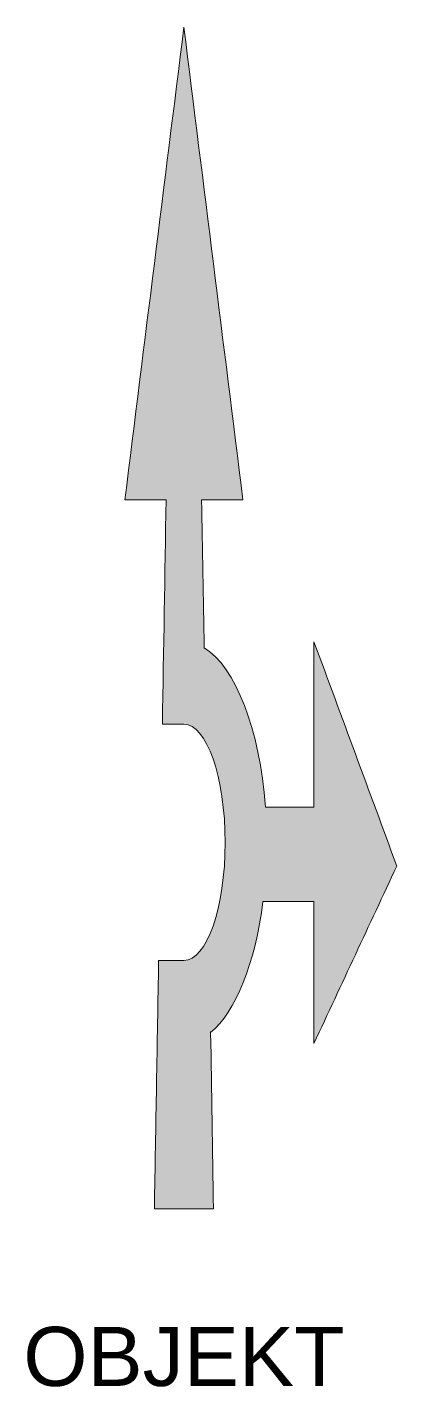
# Model space of a CAD drawing. Header units: metres. Extents: x -0.66 to 0.9, y -0.75 to 5.
import ezdxf
from ezdxf.enums import TextEntityAlignment as Align

# ---------------------------------------------------------------- set-up
doc = ezdxf.new("R2010")
doc.units = ezdxf.units.M
doc.layers.get('Defpoints').update_dxf_attribs({"color": 140, "lineweight": 5})
doc.styles.get("Standard").update_dxf_attribs({"font": 'arial.ttf'})

msp = doc.modelspace()

# ---------------------------------------------------------------- hatches: boundary and pattern name
at = {"lineweight": 0}
h = msp.add_hatch(color=0, dxfattribs=at)
h.dxf.hatch_style = 1
edge = h.paths.add_edge_path()
edge.add_spline(control_points=[(0.9003, 1.4494), (0.7836, 1.7657), (0.6669, 2.0821), (0.5501, 2.3984)], knot_values=[1, 1, 1, 1, 2, 2, 2, 2], weights=[1, 1, 1, 1], degree=3, periodic=0)
edge.add_spline(control_points=[(0.5501, 2.3984), (0.5501, 2.1653), (0.5501, 1.9322), (0.5501, 1.6991)], knot_values=[0, 0, 0, 0, 1, 1, 1, 1], weights=[1, 1, 1, 1], degree=3, periodic=0)
edge.add_line((0.5501, 1.6991), (0.3449, 1.6991))
edge.add_spline(control_points=[(0.3449, 1.6991), (0.3206, 2.0281), (0.219, 2.2915), (0.0857, 2.373)], knot_values=[15, 15, 15, 15, 16, 16, 16, 16], weights=[1, 1, 1, 1], degree=3, periodic=0)
edge.add_spline(control_points=[(0.0857, 2.373), (0.0822, 2.5814), (0.0786, 2.7898), (0.0751, 2.9983)], knot_values=[14, 14, 14, 14, 15, 15, 15, 15], weights=[1, 1, 1, 1], degree=3, periodic=0)
edge.add_spline(control_points=[(0.0751, 2.9983), (0.1333, 2.9983), (0.1915, 2.9983), (0.2497, 2.9983)], knot_values=[13, 13, 13, 13, 14, 14, 14, 14], weights=[1, 1, 1, 1], degree=3, periodic=0)
edge.add_spline(control_points=[(0.2497, 2.9983), (0.1665, 3.6648), (0.0832, 4.3313), (0, 4.9978)], knot_values=[12, 12, 12, 12, 13, 13, 13, 13], weights=[1, 1, 1, 1], degree=3, periodic=0)
edge.add_spline(control_points=[(0, 4.9978), (-0.0832, 4.3313), (-0.1665, 3.6648), (-0.2497, 2.9983)], knot_values=[11, 11, 11, 11, 12, 12, 12, 12], weights=[1, 1, 1, 1], degree=3, periodic=0)
edge.add_spline(control_points=[(-0.2497, 2.9983), (-0.1915, 2.9983), (-0.1333, 2.9983), (-0.0751, 2.9983)], knot_values=[10, 10, 10, 10, 11, 11, 11, 11], weights=[1, 1, 1, 1], degree=3, periodic=0)
edge.add_spline(control_points=[(-0.0751, 2.9983), (-0.0804, 2.6819), (-0.0857, 2.3656), (-0.091, 2.0493)], knot_values=[9, 9, 9, 9, 10, 10, 10, 10], weights=[1, 1, 1, 1], degree=3, periodic=0)
edge.add_spline(control_points=[(-0.091, 2.0493), (-0.0607, 2.0493), (-0.0303, 2.0493), (0, 2.0493)], knot_values=[8, 8, 8, 8, 9, 9, 9, 9], weights=[1, 1, 1, 1], degree=3, periodic=0)
edge.add_spline(control_points=[(0, 2.0493), (0.0963, 2.0493), (0.1746, 1.825), (0.1746, 1.5489), (0.1746, 1.2727), (0.0963, 1.0495), (0, 1.0495)], knot_values=[6, 6, 6, 6, 7, 7, 7, 8, 8, 8, 8], weights=[1, 1, 1, 1, 1, 1, 1], degree=3, periodic=0)
edge.add_spline(control_points=[(0, 1.0495), (-0.0356, 1.0495), (-0.0712, 1.0495), (-0.1069, 1.0495)], knot_values=[5, 5, 5, 5, 6, 6, 6, 6], weights=[1, 1, 1, 1], degree=3, periodic=0)
edge.add_spline(control_points=[(-0.1069, 1.0495), (-0.1128, 0.6997), (-0.1188, 0.3498), (-0.1248, 0)], knot_values=[4, 4, 4, 4, 5, 5, 5, 5], weights=[1, 1, 1, 1], degree=3, periodic=0)
edge.add_spline(control_points=[(-0.1248, 0), (-0.0416, 0), (0.0416, 0), (0.1248, 0)], knot_values=[3, 3, 3, 3, 4, 4, 4, 4], weights=[1, 1, 1, 1], degree=3, periodic=0)
edge.add_spline(control_points=[(0.1248, 0), (0.121, 0.2483), (0.1171, 0.4965), (0.1132, 0.7448)], knot_values=[2, 2, 2, 2, 3, 3, 3, 3], weights=[1, 1, 1, 1], degree=3, periodic=0)
edge.add_spline(control_points=[(0.1132, 0.7448), (0.219, 0.8326), (0.3015, 1.0389), (0.3343, 1.2992)], knot_values=[5, 5, 5, 5, 6, 6, 6, 6], weights=[1, 1, 1, 1], degree=3, periodic=0)
edge.add_spline(control_points=[(0.3343, 1.2992), (0.4063, 1.2992), (0.4782, 1.2992), (0.5501, 1.2992)], knot_values=[4, 4, 4, 4, 5, 5, 5, 5], weights=[1, 1, 1, 1], degree=3, periodic=0)
edge.add_spline(control_points=[(0.5501, 1.2992), (0.5501, 1.0992), (0.5501, 0.8993), (0.5501, 0.6993)], knot_values=[3, 3, 3, 3, 4, 4, 4, 4], weights=[1, 1, 1, 1], degree=3, periodic=0)
edge.add_spline(control_points=[(0.5501, 0.6993), (0.6669, 0.9493), (0.7836, 1.1994), (0.9003, 1.4494)], knot_values=[2, 2, 2, 2, 3, 3, 3, 3], weights=[1, 1, 1, 1], degree=3, periodic=0)

# ---------------------------------------------------------------- linework, layer by layer
at = {"color": 0, "lineweight": 0}
for p, q in [((0.3449, 1.6991), (0.5501, 1.6991)), ((0.5501, 1.6991), (0.3449, 1.6991)), ((0.3449, 1.6991), (0.3449, 1.6991))]:
    msp.add_line(p, q, dxfattribs=at)
for points in [[(-0.2497, 2.9983), (-0.1665, 3.6648), (-0.0832, 4.3313), (0, 4.9978)], [(0, 4.9978), (0.0832, 4.3313), (0.1665, 3.6648), (0.2497, 2.9983)], [(-0.0751, 2.9983), (-0.1333, 2.9983), (-0.1915, 2.9983), (-0.2497, 2.9983)], [(-0.091, 2.0493), (-0.0857, 2.3656), (-0.0804, 2.6819), (-0.0751, 2.9983)], [(0.2497, 2.9983), (0.1915, 2.9983), (0.1333, 2.9983), (0.0751, 2.9983)], [(0.0751, 2.9983), (0.0786, 2.7898), (0.0822, 2.5814), (0.0857, 2.373)], [(0.0857, 2.373), (0.219, 2.2915), (0.3206, 2.0281), (0.3449, 1.6991)], [(0.5501, 1.6991), (0.5501, 1.9322), (0.5501, 2.1653), (0.5501, 2.3984)], [(0.5501, 2.3984), (0.6669, 2.0821), (0.7836, 1.7657), (0.9003, 1.4494)], [(0.9003, 1.4494), (0.7836, 1.1994), (0.6669, 0.9493), (0.5501, 0.6993)], [(0.3343, 1.2992), (0.3015, 1.0389), (0.219, 0.8326), (0.1132, 0.7448)], [(0.5501, 1.2992), (0.4782, 1.2992), (0.4063, 1.2992), (0.3343, 1.2992)], [(0.5501, 0.6993), (0.5501, 0.8993), (0.5501, 1.0992), (0.5501, 1.2992)], [(-0.1248, 0), (-0.1188, 0.3498), (-0.1128, 0.6997), (-0.1069, 1.0495)], [(0.1118, 0.7485), (0.1123, 0.7473), (0.1127, 0.746), (0.1132, 0.7448)], [(0.1132, 0.7448), (0.1171, 0.4965), (0.121, 0.2483), (0.1248, 0)], [(0.1248, 0), (0.0416, 0), (-0.0416, 0), (-0.1248, 0)]]:
    msp.add_open_spline(points, degree=3, dxfattribs=at)
msp.add_open_spline([(-0.1069, 1.0495), (-0.0712, 1.0495), (-0.0356, 1.0495), (0, 1.0495), (0.0963, 1.0495), (0.1746, 1.2727), (0.1746, 1.5489), (0.1746, 1.825), (0.0963, 2.0493), (0, 2.0493), (-0.0303, 2.0493), (-0.0607, 2.0493), (-0.091, 2.0493)], degree=3, knots=[5, 5, 5, 5, 6, 6, 6, 7, 7, 7, 8, 8, 8, 9, 9, 9, 9], dxfattribs=at)

# ---------------------------------------------------------------- texts
at = {"layer": 'Defpoints'}
msp.add_attdef('OBJEKT', text='630-24', height=0.25, dxfattribs=at).set_placement((0, -0.5), align=Align.TOP_CENTER)

doc.saveas('drawing.dxf')
